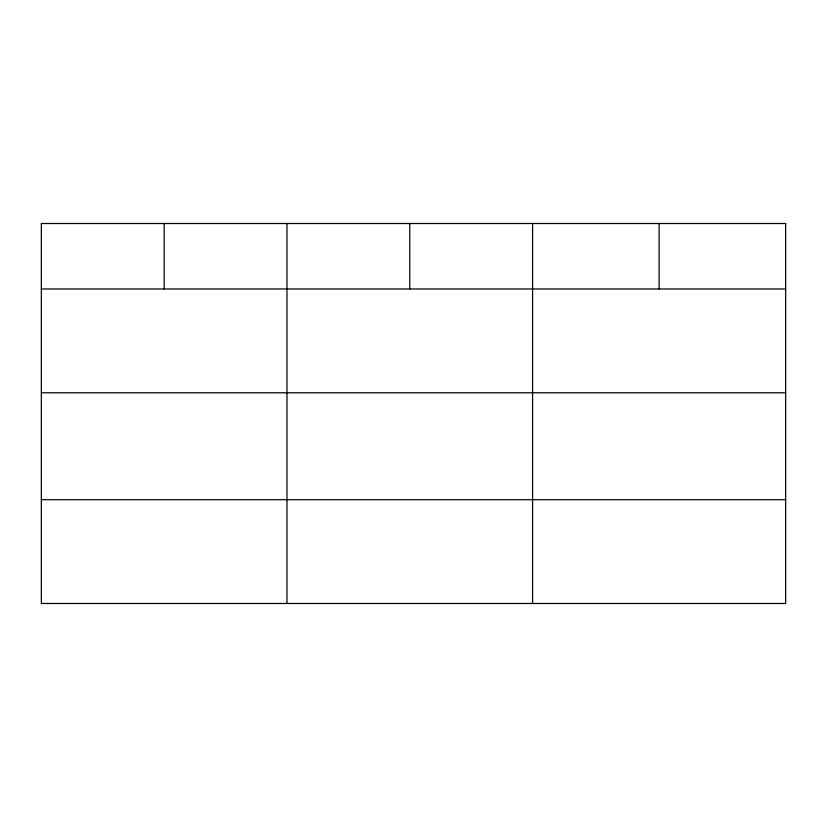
<?xml version="1.0" encoding="UTF-8"?>
<svg xmlns="http://www.w3.org/2000/svg" width="827" height="827" viewBox="0 0 827 827"><rect width="100%" height="100%" fill="white"/><g stroke="black" fill="none" stroke-linecap="round" stroke-linejoin="round"><path stroke-width="1.24" d="M41.35 288.974L785.65 288.974M41.35 392.763L785.65 392.763M41.35 499.694L785.65 499.694M659.119 223.517L659.119 288.974M532.588 223.517L532.588 603.483M409.778 223.517L409.778 288.974M286.969 223.517L286.969 603.483M164.16 223.517L164.16 288.974M785.65 223.517L41.35 223.517L41.35 603.483L785.65 603.483L785.65 223.517"/></g></svg>
